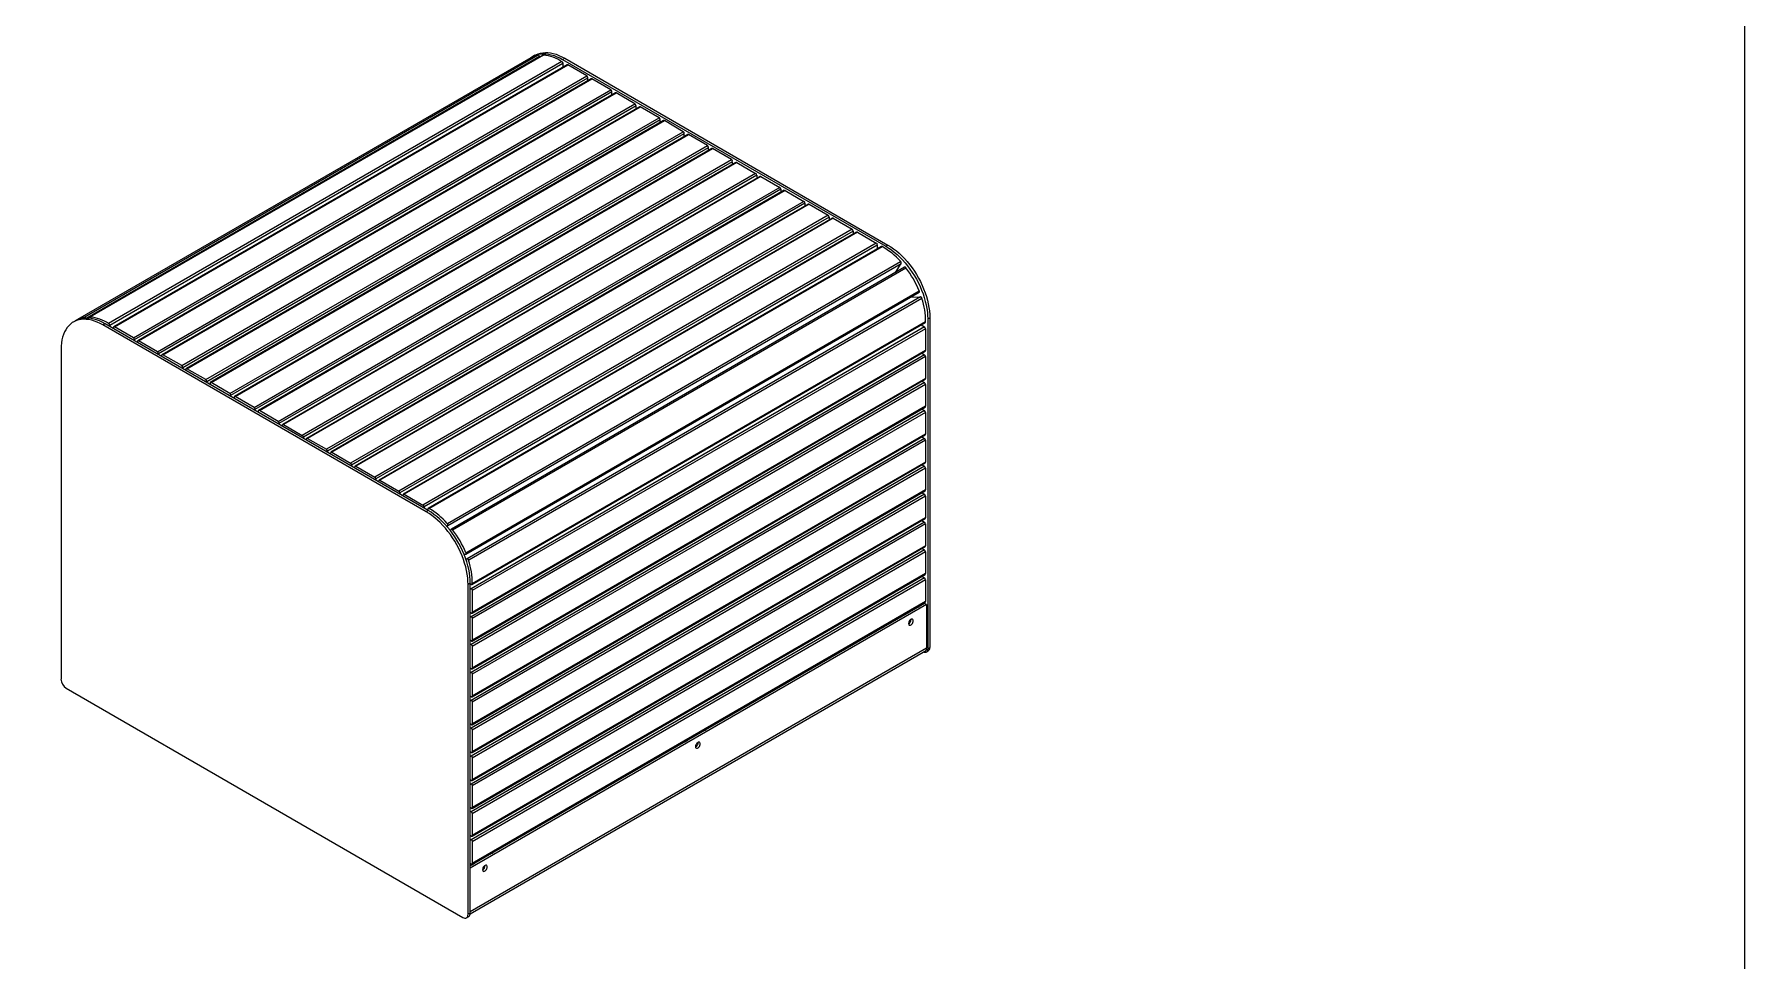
# Model space of a CAD drawing. Header units: millimetres. Extents: x 11004 to 16944, y 3085 to 7285.
# Drawn here: x 15561 to 16944, y 4953 to 5702 of the extents above; entities that cross this region are included whole.
import ezdxf

# ---------------------------------------------------------------- set-up
doc = ezdxf.new("R2010")
doc.units = ezdxf.units.MM
doc.header["$LTSCALE"] = 0.3
doc.layers.add('Nekreslit', color=6, linetype='Continuous', plot=False)

msp = doc.modelspace()

# ---------------------------------------------------------------- linework, layer by layer
for p, q in [((15962.7, 5682.8), (15596.1, 5471.2)), ((15968.6, 5684.8), (15602.1, 5473.2)), ((15969.8, 5683.8), (15603.8, 5472.5)), ((15972.6, 5685), (15606.1, 5473.3)), ((15972.9, 5685), (15606.3, 5473.4)), ((15987.9, 5679.7), (15621.3, 5468.1)), ((15988.7, 5678.3), (15622.2, 5466.6)), ((15992, 5677.1), (15625.5, 5465.5)), ((15626.1, 5465.4), (15992.6, 5677)), ((15966.1, 5684.8), (15964.4, 5683.8)), ((15969.8, 5683.8), (15970, 5683.4)), ((15988.4, 5681.4), (15990.1, 5682.4)), ((15988.4, 5681.4), (16249.7, 5530.6)), ((15988.7, 5678.3), (15988.7, 5675.2)), ((15990.1, 5682.4), (16251.4, 5531.5)), ((16007.9, 5668.2), (15992.6, 5677)), ((15641.3, 5456.6), (16007.9, 5668.2)), ((15642.2, 5455.1), (16008.7, 5666.7)), ((16011.5, 5665.8), (15645, 5454.2)), ((15645.6, 5454.1), (16012.1, 5665.8)), ((16008.7, 5664.2), (16008.7, 5666.7)), ((16027.4, 5656.9), (16012.1, 5665.8)), ((15660.9, 5445.3), (16027.4, 5656.9)), ((15661.7, 5443.9), (16028.3, 5655.5)), ((16031.1, 5654.5), (15664.5, 5442.9)), ((15665.1, 5442.9), (16031.7, 5654.5)), ((15680.4, 5434.1), (16046.9, 5645.7)), ((15681.2, 5432.6), (16047.8, 5644.2)), ((16028.3, 5652.9), (16028.3, 5655.5)), ((16046.9, 5645.7), (16031.7, 5654.5)), ((16047.8, 5641.7), (16047.8, 5644.2)), ((16050.6, 5643.3), (15684, 5431.7)), ((15684.6, 5431.6), (16051.2, 5643.2)), ((15699.9, 5422.8), (16066.4, 5634.4)), ((15700.7, 5421.3), (16067.3, 5632.9)), ((16070.1, 5632), (15703.5, 5420.4)), ((15704.1, 5420.3), (16070.7, 5632)), ((16066.4, 5634.4), (16051.2, 5643.2)), ((16067.3, 5630.4), (16067.3, 5632.9)), ((16086, 5623.1), (16070.7, 5632)), ((15719.4, 5411.5), (16086, 5623.1)), ((15720.2, 5410.1), (16086.8, 5621.7)), ((16089.6, 5620.7), (15723, 5409.1)), ((15723.6, 5409.1), (16090.2, 5620.7)), ((16086.8, 5619.1), (16086.8, 5621.7)), ((16105.5, 5611.9), (16090.2, 5620.7)), ((15738.9, 5400.3), (16105.5, 5611.9)), ((15739.8, 5398.8), (16106.3, 5610.4)), ((16109.1, 5609.5), (15742.6, 5397.9)), ((15743.2, 5397.8), (16109.7, 5609.4)), ((16106.3, 5607.9), (16106.3, 5610.4)), ((16125, 5600.6), (16109.7, 5609.4)), ((15758.4, 5389), (16125, 5600.6)), ((15759.3, 5387.5), (16125.8, 5599.1)), ((16128.6, 5598.2), (15762.1, 5386.6)), ((16129.2, 5598.2), (15762.7, 5386.5)), ((16144.5, 5589.3), (15777.9, 5377.7)), ((16125.8, 5596.6), (16125.8, 5599.1)), ((16129.2, 5598.2), (16144.5, 5589.3)), ((16145.4, 5587.9), (15778.8, 5376.3)), ((16148.2, 5586.9), (15781.6, 5375.3)), ((16148.8, 5586.9), (15782.2, 5375.3)), ((16164, 5578.1), (15797.5, 5366.5)), ((16164.9, 5576.6), (15798.3, 5365)), ((16167.7, 5575.7), (15801.1, 5364.1)), ((16168.3, 5575.6), (15801.7, 5364)), ((16145.4, 5587.9), (16145.4, 5585.3)), ((16148.8, 5586.9), (16164, 5578.1)), ((16164.9, 5576.6), (16164.9, 5574.1)), ((16168.3, 5575.6), (16183.5, 5566.8)), ((16183.5, 5566.8), (15817, 5355.2)), ((16184.4, 5565.3), (15817.8, 5353.7)), ((16187.2, 5564.4), (15820.6, 5352.8)), ((16187.8, 5564.4), (15821.2, 5352.7)), ((16184.4, 5565.3), (16184.4, 5562.8)), ((16187.8, 5564.4), (16203.1, 5555.5)), ((16203.1, 5555.5), (15836.5, 5343.9)), ((16203.9, 5554.1), (15837.3, 5342.5)), ((16206.7, 5553.1), (15840.1, 5341.5)), ((16207.3, 5553.1), (15840.7, 5341.5)), ((16203.9, 5554.1), (16203.9, 5551.5)), ((16207.3, 5553.1), (16222.6, 5544.3)), ((16222.6, 5544.3), (15856, 5332.7)), ((16223.4, 5542.8), (15856.9, 5331.2)), ((16226.2, 5541.9), (15859.7, 5330.3)), ((16226.8, 5541.8), (15860.3, 5330.2)), ((16223.4, 5542.8), (16223.4, 5540.3)), ((16226.8, 5541.8), (16242.1, 5533)), ((16242.1, 5533), (15875.5, 5321.4)), ((16242.9, 5531.5), (15876.4, 5319.9)), ((16246.2, 5530.3), (15879.7, 5318.7)), ((15880.2, 5318.6), (16246.8, 5530.2)), ((16242.9, 5531.5), (16242.9, 5528.4)), ((16249.7, 5530.6), (16251.4, 5531.5)), ((15895.3, 5306.6), (16261.8, 5518.2)), ((15895.7, 5305), (16262.2, 5516.6)), ((16265, 5513.6), (15898.5, 5302)), ((15899.5, 5301.5), (16266.1, 5513.1)), ((16257.7, 5509.4), (16262.2, 5516.6)), ((15910.2, 5281.8), (16276.7, 5493.4)), ((15910.3, 5282.9), (16276.8, 5494.5)), ((16277.9, 5489.6), (15911.3, 5277.9)), ((16279, 5488.4), (15912.5, 5276.8)), ((16269.6, 5489.3), (16277.9, 5489.6)), ((15594.4, 5470.2), (15592.7, 5469.2)), ((15618.4, 5467.9), (15616.7, 5466.9)), ((15878.1, 5316), (15616.7, 5466.9)), ((15879.8, 5317), (15618.4, 5467.9)), ((15622.2, 5466.6), (15622.2, 5465.7)), ((15625.2, 5464.9), (15625.2, 5463.9)), ((15641.3, 5456.6), (15626.1, 5465.4)), ((16281.1, 5465.4), (15914.6, 5253.7)), ((15915.1, 5257.3), (16281.7, 5468.9)), ((16281.9, 5469.4), (15915.4, 5257.8)), ((16278.3, 5467), (16281.1, 5465.4)), ((16283.7, 5471.8), (16285.4, 5472.7)), ((16283.7, 5471.8), (16283.7, 5205.2)), ((16285.4, 5472.7), (16285.4, 5206.2)), ((15642.2, 5454.1), (15642.2, 5455.1)), ((15644.7, 5453.7), (15644.7, 5452.7)), ((15660.9, 5445.3), (15645.6, 5454.1)), ((16282, 5463.9), (15915.4, 5252.3)), ((16282, 5463.9), (16282, 5446.2)), ((15582.8, 5447.3), (15582.8, 5180.8)), ((15661.7, 5442.9), (15661.7, 5443.9)), ((15664.2, 5442.4), (15664.2, 5441.4)), ((15680.4, 5434.1), (15665.1, 5442.9)), ((16281.1, 5442.8), (15914.6, 5231.2)), ((15915.2, 5234.1), (16281.7, 5445.7)), ((16282, 5446.2), (15915.4, 5234.6)), ((16282, 5441.3), (15915.4, 5229.7)), ((16278.9, 5444.1), (16281.1, 5442.8)), ((16282, 5441.3), (16282, 5423.7)), ((15681.2, 5431.6), (15681.2, 5432.6)), ((15683.8, 5431.1), (15683.8, 5430.1)), ((15699.9, 5422.8), (15684.6, 5431.6)), ((15915.2, 5211.5), (16281.7, 5423.2)), ((16282, 5423.7), (15915.4, 5212.1)), ((15700.7, 5420.3), (15700.7, 5421.3)), ((15703.3, 5419.9), (15703.3, 5418.9)), ((15719.4, 5411.5), (15704.1, 5420.3)), ((15720.2, 5409.1), (15720.2, 5410.1)), ((15738.9, 5400.3), (15723.6, 5409.1)), ((16281.1, 5420.3), (15914.6, 5208.7)), ((16282, 5418.8), (15915.4, 5207.2)), ((16278.9, 5421.5), (16281.1, 5420.3)), ((16282, 5418.8), (16282, 5401.2)), ((15722.8, 5408.6), (15722.8, 5407.6)), ((15739.8, 5397.8), (15739.8, 5398.8)), ((15742.3, 5397.3), (15742.3, 5396.3)), ((15758.4, 5389), (15743.2, 5397.8)), ((16281.1, 5397.7), (15914.6, 5186.1)), ((15915.2, 5189), (16281.7, 5400.6)), ((16282, 5401.2), (15915.4, 5189.6)), ((16282, 5396.3), (15915.4, 5184.7)), ((16278.9, 5399), (16281.1, 5397.7)), ((16282, 5396.3), (16282, 5378.6)), ((15759.3, 5386.5), (15759.3, 5387.5)), ((15761.8, 5385.1), (15761.8, 5386.1)), ((15762.7, 5386.5), (15777.9, 5377.7)), ((15778.8, 5376.3), (15778.8, 5375.3)), ((15781.3, 5373.8), (15781.3, 5374.8)), ((15782.2, 5375.3), (15797.5, 5366.5)), ((16281.1, 5375.2), (15914.6, 5163.6)), ((15915.2, 5166.5), (16281.7, 5378.1)), ((16282, 5378.6), (15915.4, 5167)), ((16282, 5373.7), (15915.4, 5162.1)), ((16278.9, 5376.5), (16281.1, 5375.2)), ((16282, 5373.7), (16282, 5356.1)), ((15798.3, 5365), (15798.3, 5364)), ((15800.9, 5362.5), (15800.9, 5363.5)), ((15801.7, 5364), (15817, 5355.2)), ((15817.8, 5353.7), (15817.8, 5352.7)), ((15915.2, 5143.9), (16281.7, 5355.5)), ((16282, 5356.1), (15915.4, 5144.5)), ((16278.9, 5353.9), (16281.1, 5352.7)), ((15820.4, 5351.3), (15820.4, 5352.3)), ((15821.2, 5352.7), (15836.5, 5343.9)), ((15837.3, 5342.5), (15837.3, 5341.5)), ((15839.9, 5340), (15839.9, 5341)), ((15840.7, 5341.5), (15856, 5332.7)), ((16281.1, 5352.7), (15914.6, 5141.1)), ((16282, 5351.2), (15915.4, 5139.6)), ((16282, 5351.2), (16282, 5333.6)), ((15856.9, 5331.2), (15856.9, 5330.2)), ((15859.4, 5328.7), (15859.4, 5329.7)), ((15860.3, 5330.2), (15875.5, 5321.4)), ((16281.1, 5330.1), (15914.6, 5118.5)), ((15915.2, 5121.4), (16281.7, 5333)), ((16282, 5333.6), (15915.4, 5121.9)), ((16282, 5328.7), (15915.4, 5117)), ((16278.9, 5331.4), (16281.1, 5330.1)), ((16282, 5328.7), (16282, 5311)), ((15876.4, 5319.9), (15876.4, 5318.9)), ((15879.8, 5317), (15878.1, 5316)), ((15879.4, 5318.1), (15879.4, 5317.2)), ((15895, 5304), (15895.7, 5305)), ((15897.5, 5301), (15897.9, 5301.2)), ((15898.3, 5301.8), (15897.7, 5300.8)), ((16281.1, 5307.6), (15914.6, 5096)), ((15915.2, 5098.9), (16281.7, 5310.5)), ((16282, 5311), (15915.4, 5099.4)), ((16282, 5306.1), (15915.4, 5094.5)), ((16278.9, 5308.9), (16281.1, 5307.6)), ((16282, 5306.1), (16282, 5288.5)), ((16281.1, 5285.1), (15914.6, 5073.4)), ((15915.2, 5076.3), (16281.7, 5287.9)), ((16282, 5288.5), (15915.4, 5076.9)), ((16278.9, 5286.3), (16281.1, 5285.1)), ((15908.7, 5281.6), (15910, 5281.7)), ((15908.8, 5281.7), (15908.7, 5281.6)), ((15910.1, 5277.9), (15911.3, 5277.9)), ((16282, 5283.6), (15915.4, 5072)), ((16282, 5283.6), (16282, 5266)), ((15913.7, 5258.2), (15912, 5257.2)), ((15912, 4990.7), (15912, 5257.2)), ((15913.7, 4991.7), (15913.7, 5258.2)), ((15914.5, 5257.3), (15913.7, 5257.8)), ((16281.1, 5262.5), (15914.6, 5050.9)), ((15915.2, 5053.8), (16281.7, 5265.4)), ((16282, 5266), (15915.4, 5054.3)), ((16282, 5261.1), (15915.4, 5049.4)), ((16278.9, 5263.8), (16281.1, 5262.5)), ((16282, 5261.1), (16282, 5243.4)), ((15913.7, 5254.2), (15914.6, 5253.7)), ((15915.2, 5031.3), (16281.7, 5242.9)), ((15915.4, 5252.3), (15915.4, 5234.6)), ((16282, 5243.4), (15915.4, 5031.8)), ((16281.1, 5241.9), (15913.7, 5029.9)), ((16282.8, 5241), (15913.7, 5027.9)), ((15914.6, 5234.1), (15913.7, 5234.6)), ((15913.7, 5231.7), (15914.6, 5231.2)), ((15915.4, 5229.7), (15915.4, 5212.1)), ((16259.4, 5230), (16259.9, 5229.7)), ((16259.9, 5229.7), (16260.8, 5230.2)), ((16260.3, 5230.5), (16260.4, 5230.4)), ((16260.8, 5230.2), (16260.3, 5230.5)), ((16261.7, 5231.1), (16261.5, 5231.2)), ((16261.7, 5231.1), (16261.5, 5231.2)), ((16261.7, 5231.1), (16261.7, 5231.3)), ((16266.1, 5233.8), (16266.1, 5233.3)), ((16266.9, 5233.7), (16266.9, 5234.3)), ((16275.5, 5239.3), (16276, 5239)), ((16276, 5239), (16276.9, 5239.5)), ((16276.9, 5239.5), (16276.4, 5239.8)), ((16282.8, 5241), (16281.1, 5241.9)), ((16282.8, 5241), (16282.8, 5205.7)), ((16244.7, 5221.5), (16244.7, 5220.9)), ((16247.4, 5222.8), (16247.7, 5222.6)), ((16247.5, 5223.1), (16248, 5222.8)), ((16248.9, 5223.9), (16248.9, 5223.3)), ((16250.3, 5224.7), (16250.3, 5224.1)), ((16250.8, 5224.4), (16250.8, 5225)), ((16270.1, 5227.7), (16269.2, 5228.2)), ((15914.6, 5211.6), (15913.7, 5212.1)), ((15913.7, 5209.1), (15914.6, 5208.7)), ((16282.8, 5205.7), (15913.7, 4992.6)), ((15913.7, 4991), (16281.8, 5203.5)), ((15915.4, 5207.2), (15915.4, 5189.6)), ((16282.4, 5202.5), (16284.1, 5203.5)), ((16283.7, 5205.2), (16285.4, 5206.2)), ((15914.6, 5189.1), (15913.7, 5189.5)), ((15913.7, 5186.6), (15914.6, 5186.1)), ((15915.4, 5184.7), (15915.4, 5167)), ((15587, 5173.4), (15907.8, 4988.2)), ((15914.6, 5166.5), (15913.7, 5167)), ((15913.7, 5164.1), (15914.6, 5163.6)), ((15915.4, 5162.1), (15915.4, 5144.5)), ((15914.6, 5144), (15913.7, 5144.5)), ((15913.7, 5141.5), (15914.6, 5141.1)), ((15915.4, 5139.6), (15915.4, 5121.9)), ((16093.8, 5134.4), (16093.8, 5133.8)), ((16094.7, 5134.3), (16094.7, 5134.9)), ((16103.3, 5139.9), (16103.8, 5139.6)), ((16103.8, 5139.6), (16104.6, 5140.1)), ((16104.6, 5140.1), (16104.1, 5140.3)), ((15914.6, 5121.5), (15913.7, 5121.9)), ((15913.7, 5119), (15914.6, 5118.5)), ((16065.9, 5118.3), (16066.4, 5118)), ((16067.3, 5119.1), (16067.3, 5118.5)), ((16078, 5125.3), (16078, 5124.7)), ((16078.5, 5125), (16078.5, 5125.6)), ((16087.2, 5130.5), (16087.7, 5130.3)), ((16087.7, 5130.3), (16088.5, 5130.8)), ((16088.5, 5130.8), (16088, 5131)), ((16088.1, 5131.1), (16088.1, 5131)), ((16088.7, 5130.9), (16088.5, 5130.8)), ((16089.3, 5131.6), (16089.1, 5131.7)), ((16089.3, 5131.6), (16089.1, 5131.7)), ((16089.3, 5131.6), (16089.4, 5131.9)), ((16097.8, 5128.3), (16097, 5128.8)), ((15915.4, 5117), (15915.4, 5099.4)), ((16065.8, 5118), (16066.1, 5117.8)), ((15914.6, 5098.9), (15913.7, 5099.4)), ((15913.7, 5096.5), (15914.6, 5096)), ((15915.4, 5094.5), (15915.4, 5076.9)), ((15914.6, 5076.4), (15913.7, 5076.9)), ((15913.7, 5073.9), (15914.6, 5073.4)), ((15915.4, 5072), (15915.4, 5054.3)), ((15914.6, 5053.8), (15913.7, 5054.3)), ((15913.7, 5051.4), (15914.6, 5050.9)), ((15915.4, 5049.4), (15915.4, 5031.8)), ((15922.4, 5034.9), (15922.4, 5035.4)), ((15931, 5040.4), (15931.5, 5040.1)), ((15931.5, 5040.1), (15932.4, 5040.6)), ((15932.4, 5040.6), (15931.9, 5040.9)), ((15914.6, 5031.3), (15913.7, 5031.8)), ((15913.7, 5031.8), (15915.4, 5030.8)), ((15915.4, 5030.8), (15916.3, 5031.3)), ((15915.8, 5031.6), (15915.9, 5031.5)), ((15916.3, 5031.3), (15915.8, 5031.6)), ((15917.2, 5032.2), (15917, 5032.3)), ((15917.2, 5032.2), (15917, 5032.3)), ((15917.2, 5032.2), (15917.2, 5032.4)), ((15921.6, 5034.9), (15921.6, 5034.4)), ((15925.6, 5028.9), (15924.7, 5029.4)), ((15910.8, 4987.9), (15912.5, 4988.9)), ((15913.7, 4991.7), (15912, 4990.7))]:
    msp.add_line(p, q)
at = {"flags": 128}
for points in [[(15963.6, 5683.3), (15963.6, 5683.3), (15965.2, 5684.2), (15967, 5685), (15968.8, 5685.6), (15970.8, 5685.9), (15972.8, 5686), (15974.9, 5686), (15977, 5685.7), (15979.2, 5685.3), (15981.5, 5684.6), (15983.8, 5683.7), (15986.1, 5682.7), (15988.4, 5681.4)], [(15966.1, 5684.8), (15966.9, 5685.2), (15968.7, 5686), (15970.5, 5686.5), (15972.5, 5686.9), (15974.5, 5687), (15976.6, 5687), (15978.7, 5686.7), (15980.9, 5686.2), (15983.2, 5685.6), (15985.5, 5684.7), (15987.8, 5683.7), (15990.1, 5682.4)], [(15972.6, 5685), (15972.7, 5685), (15972.9, 5685)], [(16249.7, 5530.6), (16252.1, 5529.1), (16254.4, 5527.5), (16256.6, 5525.7), (16258.9, 5523.8), (16261.1, 5521.7), (16263.3, 5519.5), (16265.4, 5517.1), (16267.4, 5514.7), (16269.3, 5512.1), (16271.2, 5509.4), (16272.9, 5506.6), (16274.5, 5503.8), (16276.1, 5500.9), (16277.5, 5498), (16278.7, 5495), (16279.9, 5492), (16280.9, 5489), (16281.7, 5486), (16282.4, 5483.1), (16283, 5480.1), (16283.4, 5477.3), (16283.6, 5474.5), (16283.7, 5471.8)], [(16251.4, 5531.5), (16253.8, 5530.1), (16256.1, 5528.5), (16258.3, 5526.7), (16260.6, 5524.8), (16262.8, 5522.7), (16265, 5520.5), (16267, 5518.1), (16269.1, 5515.6), (16271, 5513.1), (16272.9, 5510.4), (16274.6, 5507.6), (16276.2, 5504.8), (16277.8, 5501.9), (16279.2, 5498.9), (16280.4, 5496), (16281.6, 5493), (16282.6, 5490), (16283.4, 5487), (16284.1, 5484), (16284.7, 5481.1), (16285.1, 5478.3), (16285.3, 5475.5), (16285.4, 5472.7)], [(16258, 5509.8), (16258.1, 5509.8), (16258.2, 5509.6)], [(16266.1, 5513.1), (16265.9, 5513.3), (16265.8, 5513.5), (16265.6, 5513.6), (16265.4, 5513.6), (16265.3, 5513.7), (16265.1, 5513.6), (16265, 5513.6)], [(16276.7, 5493.4), (16276.8, 5493.4), (16276.9, 5493.5), (16276.9, 5493.7), (16277, 5493.9), (16277, 5494.1), (16276.9, 5494.3), (16276.8, 5494.5)], [(16269.8, 5489.4), (16269.8, 5489.4), (16269.9, 5489.3)], [(15616.7, 5466.9), (15614.4, 5468.1), (15612.1, 5469.2), (15609.8, 5470), (15607.6, 5470.7), (15605.4, 5471.2), (15603.2, 5471.4), (15601.1, 5471.5), (15599.1, 5471.3), (15597.2, 5471), (15595.3, 5470.4), (15593.6, 5469.7), (15591.9, 5468.8), (15590.4, 5467.6), (15589, 5466.3), (15587.7, 5464.8), (15586.6, 5463.1), (15585.6, 5461.3), (15584.8, 5459.3), (15584.1, 5457.1), (15583.5, 5454.8), (15583.1, 5452.4), (15582.9, 5449.9), (15582.8, 5447.3)], [(15618.4, 5467.9), (15616.1, 5469.1), (15613.8, 5470.2), (15611.5, 5471), (15609.3, 5471.7), (15607.1, 5472.2), (15604.9, 5472.4), (15602.8, 5472.5), (15600.8, 5472.3), (15598.9, 5472), (15597, 5471.4), (15595.3, 5470.7), (15594.4, 5470.2)], [(15605.9, 5472.3), (15605.9, 5472.5), (15605.8, 5472.7), (15605.8, 5472.9), (15605.9, 5473.1), (15606, 5473.2), (15606.1, 5473.3), (15606.2, 5473.4), (15606.3, 5473.4)], [(15912, 5257.2), (15911.9, 5259.9), (15911.7, 5262.7), (15911.3, 5265.6), (15910.8, 5268.5), (15910.1, 5271.5), (15909.2, 5274.4), (15908.2, 5277.4), (15907.1, 5280.4), (15905.8, 5283.4), (15904.4, 5286.3), (15902.9, 5289.2), (15901.2, 5292.1), (15899.5, 5294.8), (15897.7, 5297.5), (15895.7, 5300.1), (15893.7, 5302.6), (15891.6, 5304.9), (15889.4, 5307.2), (15887.2, 5309.3), (15885, 5311.2), (15882.7, 5313), (15880.4, 5314.6), (15878.1, 5316)], [(15913.7, 5258.2), (15913.6, 5260.9), (15913.4, 5263.7), (15913, 5266.6), (15912.5, 5269.5), (15911.8, 5272.4), (15910.9, 5275.4), (15909.9, 5278.4), (15908.8, 5281.4), (15907.5, 5284.4), (15906.1, 5287.3), (15904.6, 5290.2), (15902.9, 5293.1), (15901.2, 5295.8), (15899.4, 5298.5), (15897.4, 5301.1), (15895.4, 5303.6), (15893.3, 5305.9), (15891.1, 5308.2), (15888.9, 5310.2), (15886.7, 5312.2), (15884.4, 5313.9), (15882.1, 5315.6), (15879.8, 5317)], [(15899.5, 5301.5), (15899.4, 5301.7), (15899.2, 5301.8), (15899, 5302), (15898.9, 5302), (15898.7, 5302), (15898.5, 5302), (15898.4, 5302), (15898.3, 5301.8)], [(15910, 5281.7), (15910.1, 5281.7), (15910.2, 5281.8), (15910.3, 5281.9), (15910.4, 5282.1), (15910.4, 5282.2), (15910.4, 5282.5), (15910.3, 5282.7), (15910.3, 5282.9)], [(16260.9, 5230.3), (16260.7, 5230.2), (16260.7, 5230.2)], [(16261.7, 5230.7), (16262, 5231.1), (16262.3, 5231.6)], [(16261.7, 5231.1), (16261.7, 5231.1), (16261.7, 5231.1), (16261.7, 5231.1), (16261.7, 5231.1), (16261.7, 5231.1), (16261.7, 5231.1), (16261.7, 5231.1), (16261.7, 5231.1)], [(16272, 5227.9), (16271.9, 5228.4), (16271.7, 5228.9), (16271.3, 5229.1), (16270.9, 5229.2), (16270.4, 5229.1), (16269.8, 5228.8), (16269.3, 5228.3), (16268.8, 5227.7), (16268.5, 5227), (16268.3, 5226.3), (16268.2, 5225.7), (16268.3, 5225.1), (16268.5, 5224.6), (16268.8, 5224.4), (16269.3, 5224.3), (16269.8, 5224.4), (16270.4, 5224.7), (16270.9, 5225.2), (16271.3, 5225.8), (16271.7, 5226.5), (16271.9, 5227.2), (16272, 5227.9)], [(16283.7, 5205.2), (16283.6, 5204.3), (16283.4, 5203.6), (16283, 5202.9), (16282.4, 5202.5), (16281.8, 5202.3), (16281.1, 5202.2), (16280.3, 5202.4), (16280.1, 5202.5)], [(16089.5, 5131.3), (16089.6, 5131.5), (16090.1, 5132.2)], [(16089.3, 5131.6), (16089.3, 5131.6), (16089.3, 5131.6), (16089.3, 5131.6), (16089.3, 5131.6), (16089.3, 5131.6), (16089.3, 5131.6), (16089.3, 5131.6), (16089.3, 5131.6)], [(16099.7, 5128.4), (16099.7, 5129), (16099.4, 5129.4), (16099.1, 5129.7), (16098.6, 5129.8), (16098.1, 5129.7), (16097.6, 5129.3), (16097, 5128.9), (16096.6, 5128.3), (16096.2, 5127.6), (16096, 5126.9), (16095.9, 5126.2), (16096, 5125.6), (16096.2, 5125.2), (16096.6, 5124.9), (16097, 5124.9), (16097.6, 5125), (16098.1, 5125.3), (16098.6, 5125.8), (16099.1, 5126.4), (16099.4, 5127.1), (16099.7, 5127.8), (16099.7, 5128.4)], [(15916.4, 5031.4), (15916.2, 5031.3), (15916.2, 5031.3)], [(15917.2, 5031.9), (15917.5, 5032.2), (15917.8, 5032.8)], [(15917.2, 5032.2), (15917.2, 5032.2), (15917.2, 5032.2), (15917.2, 5032.2), (15917.2, 5032.2), (15917.2, 5032.2), (15917.2, 5032.2), (15917.2, 5032.2), (15917.2, 5032.2)], [(15927.5, 5029), (15927.4, 5029.6), (15927.2, 5030), (15926.8, 5030.3), (15926.4, 5030.3), (15925.9, 5030.2), (15925.3, 5029.9), (15924.8, 5029.4), (15924.3, 5028.8), (15924, 5028.1), (15923.8, 5027.4), (15923.7, 5026.8), (15923.8, 5026.2), (15924, 5025.8), (15924.3, 5025.5), (15924.8, 5025.4), (15925.3, 5025.5), (15925.9, 5025.9), (15926.4, 5026.3), (15926.8, 5026.9), (15927.2, 5027.6), (15927.4, 5028.3), (15927.5, 5029)], [(15907.8, 4988.2), (15908.6, 4987.9), (15909.4, 4987.7), (15910.1, 4987.7), (15910.8, 4987.9), (15911.3, 4988.4), (15911.7, 4989), (15911.9, 4989.8), (15912, 4990.7)]]:
    msp.add_lwpolyline(points, dxfattribs=at)
for centre, radius, start, end in [((15971, 5668.3), 16.7, 97.9864, 119.7828), ((15968.5, 5683.4), 1.41, 13.903, 83.1127), ((15969.8, 5652.2), 32.9, 56.539, 84.5184), ((15986.9, 5678.2), 1.85, 2.6991, 56.0907), ((15992.3, 5676.5), 0.604, 54.3824, 114.3071), ((16006.9, 5666.6), 1.84, 2.6055, 57.3945), ((16011.8, 5665.3), 0.604, 54.3824, 114.3071), ((16026.4, 5655.4), 1.84, 2.6055, 57.3945), ((16031.3, 5654), 0.604, 54.3824, 114.3071), ((16045.9, 5644.1), 1.84, 2.6055, 57.3945), ((16050.8, 5642.7), 0.604, 54.3824, 114.3071), ((16065.5, 5632.9), 1.84, 2.6055, 57.3945), ((16070.3, 5631.5), 0.604, 54.3824, 114.3071), ((16085, 5621.6), 1.84, 2.6055, 57.3945), ((16089.9, 5620.2), 0.604, 54.3824, 114.3071), ((16104.5, 5610.3), 1.84, 2.6055, 57.3945), ((16109.4, 5608.9), 0.604, 54.3824, 114.3071), ((16124, 5599.1), 1.84, 2.6055, 57.3945), ((16128.9, 5597.7), 0.604, 54.3824, 114.3071), ((16143.5, 5587.8), 1.84, 2.6055, 57.3945), ((16148.4, 5586.4), 0.604, 54.3824, 114.3071), ((16163, 5576.5), 1.84, 2.6055, 57.3945), ((16167.9, 5575.1), 0.604, 54.3824, 114.3071), ((16182.6, 5565.3), 1.84, 2.6055, 57.3945), ((16187.4, 5563.9), 0.604, 54.3824, 114.3071), ((16202.1, 5554), 1.84, 2.6055, 57.3945), ((16207, 5552.6), 0.604, 54.3824, 114.3071), ((16221.6, 5542.7), 1.84, 2.6055, 57.3945), ((16226.5, 5541.3), 0.604, 54.3824, 114.3071), ((16241.1, 5531.5), 1.84, 2.6055, 57.3945), ((16246.5, 5529.8), 0.584, 56.5294, 114.996), ((16218.8, 5479.9), 57.6, 41.6974, 60.9118), ((16260.8, 5517.1), 1.5, 341.2662, 47.3083), ((16200.8, 5463), 82.3, 22.4937, 37.5063), ((16277.6, 5488.1), 1.5, 12.6892, 78.7379), ((16224.3, 5470.3), 57.6, 359.0909, 18.3028), ((15604.4, 5456.8), 16.6, 97.9305, 123.3157), ((15601.9, 5471.9), 1.31, 24.6638, 84.1056), ((15603.2, 5440.6), 32.9, 56.539, 84.5184), ((15620.3, 5466.6), 1.85, 2.6991, 56.0907), ((15625.7, 5465), 0.524, 50.7967, 189.214), ((16280.1, 5463.8), 1.84, 2.6055, 57.3945), ((16281.4, 5469.4), 0.584, 305.0021, 3.4744), ((15640.3, 5455), 1.84, 2.6055, 57.3945), ((15645.2, 5453.7), 0.524, 50.7967, 189.214), ((15659.9, 5443.8), 1.84, 2.6055, 57.3945), ((15664.8, 5442.5), 0.524, 50.7967, 189.214), ((16280.1, 5441.3), 1.84, 2.6055, 57.3945), ((16281.4, 5446.2), 0.575, 304.0564, 7.2558), ((15679.4, 5432.5), 1.84, 2.6055, 57.3945), ((15684.3, 5431.2), 0.524, 50.7967, 189.214), ((15698.9, 5421.2), 1.84, 2.6055, 57.3945), ((16281.4, 5423.6), 0.575, 304.0564, 7.2558), ((15703.8, 5419.9), 0.524, 50.7967, 189.214), ((15718.4, 5410), 1.84, 2.6055, 57.3945), ((15723.3, 5408.7), 0.524, 50.7967, 189.214), ((16280.1, 5418.7), 1.84, 2.6055, 57.3945), ((15737.9, 5398.7), 1.84, 2.6055, 57.3945), ((15742.8, 5397.4), 0.524, 50.7967, 189.214), ((16280.1, 5396.2), 1.84, 2.6055, 57.3945), ((16281.4, 5401.1), 0.575, 304.0564, 7.2558), ((15757.4, 5387.4), 1.84, 2.6055, 57.3945), ((15762.3, 5386.1), 0.524, 50.7967, 189.214), ((15777, 5376.2), 1.84, 2.6055, 57.3945), ((15781.9, 5374.9), 0.524, 50.7967, 189.214), ((16280.1, 5373.7), 1.84, 2.6055, 57.3945), ((16281.4, 5378.6), 0.575, 304.0564, 7.2558), ((15796.5, 5364.9), 1.84, 2.6055, 57.3945), ((15801.4, 5363.6), 0.524, 50.7967, 189.214), ((15816, 5353.6), 1.84, 2.6055, 57.3945), ((16281.4, 5356), 0.575, 304.0564, 7.2558), ((15820.9, 5352.3), 0.524, 50.7967, 189.214), ((15835.5, 5342.4), 1.84, 2.6055, 57.3945), ((15840.4, 5341.1), 0.524, 50.7967, 189.214), ((16280.1, 5351.1), 1.84, 2.6055, 57.3945), ((15855, 5331.1), 1.84, 2.6055, 57.3945), ((15859.9, 5329.8), 0.524, 50.7967, 189.214), ((16280.1, 5328.6), 1.84, 2.6055, 57.3945), ((16281.4, 5333.5), 0.575, 304.0564, 7.2558), ((15874.5, 5319.8), 1.84, 2.6055, 57.3945), ((15879.9, 5318.2), 0.519, 53.9546, 189.6852), ((15852.2, 5268.3), 57.6, 41.6974, 60.9118), ((15894.2, 5305.5), 1.5, 341.2662, 47.3083), ((15834.2, 5251.4), 82.3, 22.4937, 37.5063), ((16280.1, 5306), 1.84, 2.6055, 57.3945), ((16281.4, 5311), 0.575, 304.0564, 7.2558), ((16280.1, 5283.5), 1.84, 2.6055, 57.3945), ((16281.4, 5288.4), 0.575, 304.0564, 7.2558), ((15911, 5276.5), 1.5, 12.6892, 78.7379), ((15857.7, 5258.7), 57.6, 359.0909, 18.3028), ((15914.9, 5257.7), 0.519, 230.3251, 6.0566), ((16280.1, 5261), 1.84, 2.6055, 57.3945), ((16281.4, 5265.9), 0.575, 304.0564, 7.2558), ((15913.6, 5252.2), 1.84, 2.6055, 57.3945), ((16281.4, 5243.3), 0.575, 304.0564, 7.2558), ((15914.9, 5234.5), 0.524, 230.7967, 9.214), ((15913.6, 5229.6), 1.84, 2.6055, 57.3945), ((16262.3, 5228.5), 2.67, 104.6276, 135.367), ((16260.5, 5231.1), 0.697, 264.8673, 264.9137), ((16260.1, 5232.3), 2.09, 282.3339, 336.7215), ((16260.1, 5232.4), 2.21, 284.9971, 337.0751), ((16259.4, 5232.9), 3.06, 306.7192, 333.8491), ((16266.3, 5228.9), 3.95, 297.9156, 2.0898), ((16245.3, 5221.7), 0.651, 198.3385, 244.4413), ((16247.6, 5223.2), 0.437, 205.3129, 239.5611), ((15914.9, 5212), 0.524, 230.7967, 9.214), ((15913.6, 5207.1), 1.84, 2.6055, 57.3945), ((16280.5, 5205.4), 2.3, 304.0564, 7.2558), ((16282.5, 5205.9), 2.88, 304.0564, 7.2558), ((15914.9, 5189.5), 0.524, 230.7967, 9.214), ((15592, 5181.2), 9.22, 182.6055, 237.3945), ((15913.6, 5184.6), 1.84, 2.6055, 57.3945), ((15914.9, 5166.9), 0.524, 230.7967, 9.214), ((15913.6, 5162), 1.84, 2.6055, 57.3945), ((15914.9, 5144.4), 0.524, 230.7967, 9.214), ((15913.6, 5139.5), 1.84, 2.6055, 57.3945), ((16087.8, 5133), 2.19, 283.6458, 335.4095), ((16087.7, 5133), 2.31, 286.1921, 335.88), ((16087.2, 5133.5), 3.02, 306.5508, 334.0175), ((15914.9, 5121.9), 0.524, 230.7967, 9.214), ((15913.6, 5117), 1.84, 2.6055, 57.3945), ((16066.1, 5118.3), 0.437, 205.3129, 239.5611), ((16089.8, 5129.1), 2.56, 101.0066, 131.8407), ((16094.1, 5129.5), 3.95, 297.9156, 2.0898), ((15914.9, 5099.3), 0.524, 230.7967, 9.214), ((15913.6, 5094.4), 1.84, 2.6055, 57.3945), ((15914.9, 5076.8), 0.524, 230.7967, 9.214), ((15913.6, 5071.9), 1.84, 2.6055, 57.3945), ((15914.9, 5054.3), 0.524, 230.7967, 9.214), ((15913.6, 5049.4), 1.84, 2.6055, 57.3945), ((15914.9, 5031.7), 0.524, 230.7967, 9.214), ((15917.8, 5029.6), 2.67, 104.6276, 135.367), ((15916, 5032.2), 0.697, 264.8673, 264.9137), ((15915.6, 5033.5), 2.21, 284.9971, 337.0751), ((15915.6, 5033.5), 2.09, 282.3339, 336.7215), ((15914.9, 5034), 3.06, 306.7192, 333.8491), ((15921.8, 5030), 3.95, 297.9156, 2.0898), ((15910.8, 4991.3), 2.96, 305.0133, 6.2988)]:
    msp.add_arc(centre, radius, start, end)
at = {"layer": 'Nekreslit'}
msp.add_lwpolyline([(11004.4, 3085.3), (16944.4, 3085.3), (16944.4, 7285.3), (11004.4, 7285.3)], close=True, dxfattribs=at)

doc.saveas('drawing.dxf')
